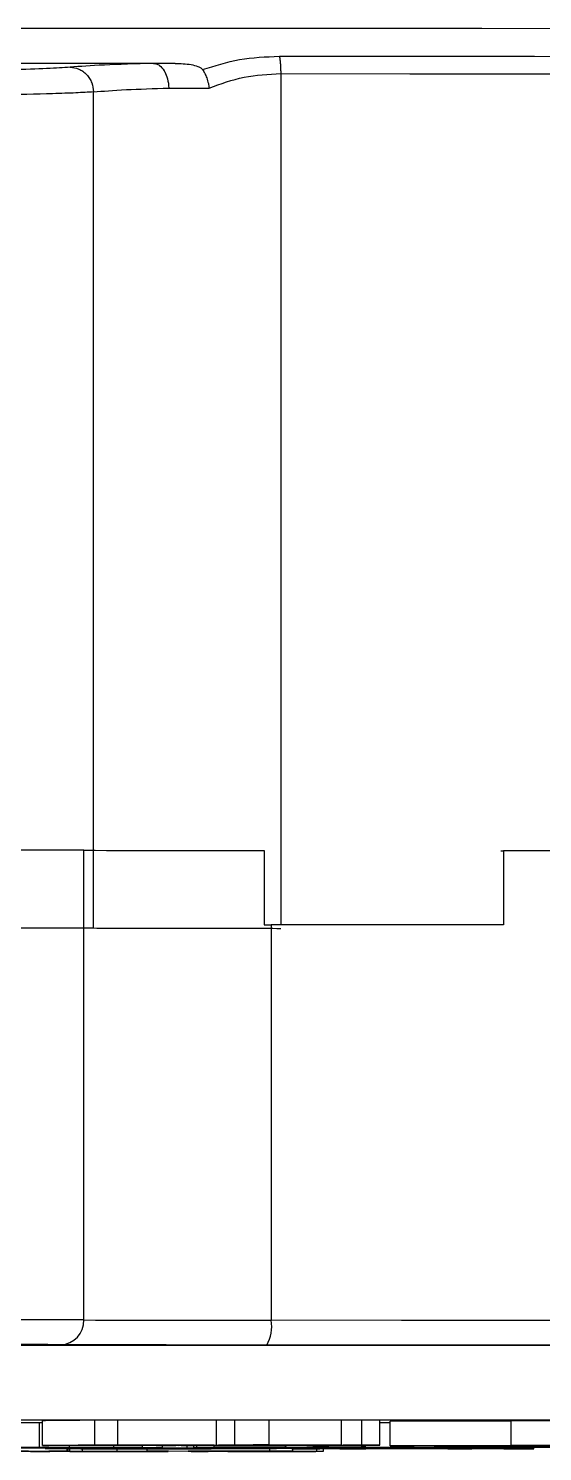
# Model space of a CAD drawing. Header units: millimetres. Extents: x 1890 to 4327, y 775 to 2498.
# Drawn here: x 3014.3 to 3035.1, y 1054.5 to 1112 of the extents above; entities that cross this region are included whole.
import ezdxf

# ---------------------------------------------------------------- set-up
doc = ezdxf.new("R2010")
doc.units = ezdxf.units.MM

msp = doc.modelspace()

# ---------------------------------------------------------------- linework, layer by layer
at = {"color": 7, "linetype": 'Continuous', "lineweight": 25}
for p, q in [((3019.363, 1110.618), (3009.889, 1110.618)), ((3024.507, 1110.201), (3024.507, 1075.773)), ((3016.937, 1075.629), (3016.937, 1109.463)), ((3016.551, 1059.787), (3016.551, 1078.787)), ((3023.837, 1078.773), (3023.837, 1075.773)), ((3033.407, 1078.768), (3033.51, 1078.768)), ((3033.51, 1078.768), (3033.51, 1075.768)), ((3024.124, 1075.773), (3024.124, 1059.773)), ((3017.926, 1055.73), (3016.986, 1055.732)), ((3016.986, 1055.732), (3016.986, 1054.732)), ((3021.905, 1055.728), (3017.926, 1055.73)), ((3017.926, 1054.73), (3017.926, 1055.73)), ((3024.037, 1055.733), (3022.657, 1055.736)), ((3022.657, 1054.736), (3022.657, 1055.736)), ((3024.037, 1054.733), (3024.037, 1055.733)), ((3014.761, 1055.624), (3013.2, 1055.624)), ((3014.885, 1055.631), (3014.761, 1055.631)), ((3014.761, 1054.631), (3014.761, 1055.631)), ((3014.885, 1054.712), (3014.885, 1055.712)), ((3021.905, 1054.728), (3021.905, 1055.728)), ((3026.962, 1055.726), (3024.037, 1055.727)), ((3027.789, 1055.727), (3026.962, 1055.726)), ((3026.962, 1054.726), (3026.962, 1055.726)), ((3028.519, 1055.724), (3027.789, 1055.727)), ((3027.789, 1054.727), (3027.789, 1055.727)), ((3028.519, 1054.724), (3028.519, 1055.724)), ((3028.931, 1055.628), (3028.519, 1055.628)), ((3028.931, 1054.697), (3028.931, 1055.697)), ((3037.89, 1055.707), (3033.821, 1055.713)), ((3033.821, 1054.713), (3033.821, 1055.713)), ((3011.12, 1054.62), (3018.112, 1054.62)), ((3012.796, 1054.624), (3014.818, 1054.624)), ((3017.766, 1054.623), (3012.911, 1054.623)), ((3014.414, 1054.619), (3013.027, 1054.619)), ((3014.472, 1054.606), (3013.778, 1054.605)), ((3014.125, 1054.616), (3014.414, 1054.619)), ((3014.414, 1054.616), (3017.997, 1054.616)), ((3015.859, 1054.615), (3014.472, 1054.615)), ((3014.472, 1054.615), (3014.472, 1054.606)), ((3014.761, 1054.631), (3015.974, 1054.63)), ((3016.005, 1054.713), (3014.885, 1054.712)), ((3014.983, 1054.584), (3014.983, 1054.615)), ((3019.731, 1054.619), (3015.512, 1054.619)), ((3015.974, 1054.63), (3015.57, 1054.629)), ((3015.57, 1054.629), (3015.57, 1054.624)), ((3015.57, 1054.624), (3017.766, 1054.624)), ((3015.859, 1054.606), (3015.859, 1054.615)), ((3016.552, 1054.607), (3015.859, 1054.606)), ((3015.876, 1054.484), (3015.876, 1054.606)), ((3015.913, 1054.483), (3015.913, 1054.606)), ((3015.974, 1054.63), (3015.974, 1054.713)), ((3015.988, 1054.467), (3015.988, 1054.606)), ((3016.223, 1054.715), (3016.005, 1054.713)), ((3020.269, 1054.713), (3016.223, 1054.715)), ((3017.009, 1054.722), (3016.316, 1054.716)), ((3016.316, 1054.716), (3020.361, 1054.714)), ((3016.5, 1054.466), (3016.5, 1054.607)), ((3018.055, 1054.615), (3016.552, 1054.615)), ((3016.552, 1054.615), (3016.552, 1054.607)), ((3016.552, 1054.606), (3016.552, 1054.607)), ((3016.552, 1054.605), (3016.552, 1054.606)), ((3016.986, 1054.732), (3017.926, 1054.73)), ((3021.055, 1054.72), (3017.009, 1054.722)), ((3017.767, 1054.729), (3017.102, 1054.723)), ((3017.102, 1054.723), (3021.147, 1054.721)), ((3017.766, 1054.629), (3017.766, 1054.714)), ((3017.766, 1054.624), (3017.766, 1054.629)), ((3017.766, 1054.629), (3018.921, 1054.628)), ((3018.517, 1054.623), (3017.766, 1054.622)), ((3017.766, 1054.622), (3017.766, 1054.623)), ((3021.812, 1054.727), (3017.767, 1054.729)), ((3017.891, 1054.466), (3017.891, 1054.603)), ((3017.926, 1054.73), (3021.905, 1054.728)), ((3017.997, 1054.616), (3017.997, 1054.619)), ((3017.997, 1054.616), (3018.401, 1054.617)), ((3018.055, 1054.606), (3018.055, 1054.615)), ((3018.112, 1054.62), (3018.806, 1054.622)), ((3018.112, 1054.62), (3018.112, 1054.622)), ((3018.401, 1054.617), (3018.401, 1054.619)), ((3018.401, 1054.617), (3019.21, 1054.616)), ((3018.921, 1054.628), (3018.459, 1054.627)), ((3018.459, 1054.627), (3018.461, 1054.627)), ((3018.517, 1054.623), (3018.517, 1054.627)), ((3018.806, 1054.622), (3018.806, 1054.628)), ((3018.806, 1054.622), (3019.731, 1054.619)), ((3019.21, 1054.616), (3018.806, 1054.615)), ((3018.806, 1054.615), (3018.806, 1054.606)), ((3018.808, 1054.606), (3018.808, 1054.615)), ((3018.921, 1054.628), (3018.921, 1054.714)), ((3019.105, 1054.485), (3019.105, 1054.616)), ((3019.21, 1054.616), (3019.21, 1054.619)), ((3019.471, 1054.713), (3019.471, 1054.705)), ((3019.526, 1054.706), (3020.269, 1054.713)), ((3019.526, 1054.706), (3019.526, 1054.713)), ((3019.609, 1054.599), (3019.609, 1054.619)), ((3019.66, 1054.57), (3019.66, 1054.619)), ((3019.731, 1054.619), (3019.731, 1054.713)), ((3020.239, 1054.581), (3020.239, 1054.583)), ((3020.239, 1054.583), (3024.332, 1054.583)), ((3020.724, 1054.581), (3020.239, 1054.581)), ((3020.361, 1054.721), (3020.361, 1054.714)), ((3020.361, 1054.714), (3021.055, 1054.72)), ((3021.211, 1054.712), (3020.515, 1054.706)), ((3025.894, 1054.7), (3020.633, 1054.702)), ((3020.724, 1054.599), (3020.724, 1054.702)), ((3021.002, 1054.609), (3021.002, 1054.702)), ((3021.06, 1054.608), (3021.002, 1054.609)), ((3021.118, 1054.617), (3021.118, 1054.702)), ((3021.638, 1054.616), (3021.118, 1054.617)), ((3021.118, 1054.617), (3024.758, 1054.617)), ((3021.147, 1054.728), (3021.147, 1054.721)), ((3021.147, 1054.721), (3021.812, 1054.727)), ((3021.155, 1054.704), (3021.155, 1054.712)), ((3021.155, 1054.704), (3025.809, 1054.702)), ((3025.393, 1054.71), (3021.211, 1054.712)), ((3021.997, 1054.72), (3021.304, 1054.713)), ((3021.304, 1054.713), (3025.485, 1054.711)), ((3021.521, 1054.598), (3021.521, 1054.616)), ((3021.695, 1054.573), (3021.695, 1054.579)), ((3022.273, 1054.604), (3021.753, 1054.605)), ((3021.753, 1054.605), (3027.186, 1054.605)), ((3021.811, 1054.628), (3021.811, 1054.702)), ((3022.273, 1054.627), (3021.811, 1054.628)), ((3021.811, 1054.628), (3024.758, 1054.628)), ((3026.179, 1054.718), (3021.997, 1054.72)), ((3022.755, 1054.727), (3022.09, 1054.721)), ((3022.09, 1054.721), (3026.271, 1054.719)), ((3022.909, 1054.627), (3022.273, 1054.627)), ((3022.399, 1054.599), (3023.037, 1054.592)), ((3023.037, 1054.592), (3022.552, 1054.591)), ((3022.657, 1054.736), (3024.037, 1054.733)), ((3026.936, 1054.725), (3022.755, 1054.727)), ((3023.387, 1054.733), (3022.847, 1054.728)), ((3022.847, 1054.728), (3026.962, 1054.726)), ((3024.758, 1054.627), (3022.909, 1054.627)), ((3025.163, 1054.616), (3023.025, 1054.616)), ((3023.037, 1054.616), (3023.037, 1054.592)), ((3023.037, 1054.579), (3023.037, 1054.571)), ((3024.037, 1054.733), (3023.387, 1054.733)), ((3033.658, 1054.604), (3023.66, 1054.604)), ((3024.332, 1054.581), (3023.927, 1054.581)), ((3024.062, 1054.487), (3024.062, 1054.581)), ((3024.123, 1054.61), (3027.186, 1054.61)), ((3024.585, 1054.609), (3024.123, 1054.61)), ((3024.332, 1054.583), (3024.332, 1054.604)), ((3024.332, 1054.583), (3024.332, 1054.581)), ((3025.221, 1054.609), (3024.585, 1054.609)), ((3024.701, 1054.632), (3024.701, 1054.7)), ((3024.701, 1054.632), (3026.03, 1054.63)), ((3024.758, 1054.617), (3024.758, 1054.627)), ((3024.955, 1054.57), (3024.955, 1054.604)), ((3025.198, 1054.57), (3025.198, 1054.604)), ((3025.208, 1054.709), (3025.393, 1054.71)), ((3025.208, 1054.709), (3025.208, 1054.71)), ((3026.328, 1054.709), (3025.208, 1054.709)), ((3027.186, 1054.609), (3025.221, 1054.609)), ((3025.485, 1054.711), (3026.179, 1054.718)), ((3025.485, 1054.718), (3025.485, 1054.711)), ((3026.03, 1054.63), (3025.567, 1054.629)), ((3025.567, 1054.629), (3025.567, 1054.628)), ((3025.567, 1054.628), (3029.902, 1054.628)), ((3029.902, 1054.627), (3025.567, 1054.627)), ((3025.567, 1054.627), (3025.567, 1054.624)), ((3025.567, 1054.624), (3029.902, 1054.624)), ((3029.902, 1054.623), (3025.567, 1054.623)), ((3025.567, 1054.623), (3025.567, 1054.62)), ((3025.567, 1054.62), (3029.902, 1054.62)), ((3029.902, 1054.62), (3025.567, 1054.62)), ((3025.567, 1054.62), (3025.567, 1054.617)), ((3025.567, 1054.617), (3029.902, 1054.617)), ((3025.809, 1054.702), (3025.809, 1054.709)), ((3026.03, 1054.63), (3026.03, 1054.709)), ((3026.088, 1054.572), (3026.088, 1054.604)), ((3026.088, 1054.572), (3029.24, 1054.599)), ((3029.324, 1054.616), (3026.203, 1054.616)), ((3026.271, 1054.719), (3026.936, 1054.725)), ((3026.271, 1054.725), (3026.271, 1054.719)), ((3026.962, 1054.726), (3027.789, 1054.727)), ((3027.706, 1054.58), (3026.978, 1054.574)), ((3027.128, 1054.616), (3028.457, 1054.614)), ((3027.128, 1054.616), (3027.128, 1054.616)), ((3027.186, 1054.605), (3027.186, 1054.609)), ((3027.376, 1054.708), (3027.712, 1054.708)), ((3031.341, 1054.58), (3027.706, 1054.58)), ((3027.706, 1054.57), (3027.706, 1054.58)), ((3027.789, 1054.727), (3028.519, 1054.724)), ((3028.519, 1054.724), (3027.802, 1054.724)), ((3029.564, 1054.596), (3027.868, 1054.581)), ((3027.868, 1054.581), (3031.26, 1054.581)), ((3028.457, 1054.614), (3027.937, 1054.614)), ((3027.937, 1054.614), (3027.937, 1054.61)), ((3027.937, 1054.61), (3029.497, 1054.61)), ((3031.231, 1054.609), (3027.937, 1054.609)), ((3027.937, 1054.609), (3027.937, 1054.605)), ((3027.937, 1054.605), (3031.578, 1054.605)), ((3027.943, 1054.701), (3027.943, 1054.724)), ((3027.949, 1054.57), (3027.949, 1054.58)), ((3028.457, 1054.614), (3028.457, 1054.616)), ((3028.98, 1054.697), (3028.931, 1054.697)), ((3029.24, 1054.599), (3029.24, 1054.604)), ((3029.24, 1054.599), (3030.451, 1054.599)), ((3029.497, 1054.61), (3029.497, 1054.62)), ((3029.497, 1054.61), (3030.191, 1054.612)), ((3029.645, 1054.596), (3029.564, 1054.596)), ((3031.26, 1054.581), (3029.645, 1054.596)), ((3034.41, 1054.616), (3029.671, 1054.616)), ((3029.844, 1054.632), (3031.173, 1054.631)), ((3029.902, 1054.624), (3029.902, 1054.627)), ((3029.902, 1054.62), (3029.902, 1054.623)), ((3029.902, 1054.617), (3029.902, 1054.62)), ((3030.191, 1054.612), (3031.231, 1054.609)), ((3030.451, 1054.599), (3030.451, 1054.604)), ((3030.451, 1054.599), (3033.522, 1054.572)), ((3031.173, 1054.631), (3030.711, 1054.63)), ((3030.711, 1054.63), (3030.711, 1054.628)), ((3030.711, 1054.628), (3032.04, 1054.628)), ((3033.889, 1054.627), (3030.711, 1054.627)), ((3030.711, 1054.627), (3030.711, 1054.617)), ((3030.711, 1054.617), (3032.098, 1054.617)), ((3031.257, 1054.57), (3031.257, 1054.58)), ((3032.147, 1054.573), (3031.341, 1054.58)), ((3031.578, 1054.605), (3031.578, 1054.616)), ((3031.578, 1054.605), (3032.445, 1054.607)), ((3032.04, 1054.628), (3032.791, 1054.629)), ((3032.098, 1054.617), (3032.098, 1054.627)), ((3032.098, 1054.617), (3033.08, 1054.619)), ((3032.445, 1054.607), (3033.658, 1054.604)), ((3032.791, 1054.629), (3033.889, 1054.627)), ((3033.08, 1054.619), (3033.08, 1054.627)), ((3033.08, 1054.619), (3034.41, 1054.616)), ((3033.522, 1054.572), (3033.522, 1054.604)), ((3033.965, 1054.711), (3033.821, 1054.713)), ((3033.821, 1054.713), (3037.89, 1054.707)), ((3033.889, 1054.627), (3033.889, 1054.639)), ((3034.41, 1054.616), (3034.41, 1054.637)), ((3034.493, 1054.57), (3034.493, 1054.637)), ((3034.583, 1054.611), (3034.583, 1054.637)), ((3034.583, 1054.611), (3034.583, 1054.611)), ((3034.736, 1054.57), (3034.736, 1054.637)), ((3013.455, 1054.484), (3015.876, 1054.484)), ((3015.163, 1054.466), (3014.312, 1054.482)), ((3014.387, 1054.465), (3014.387, 1054.481)), ((3014.424, 1054.465), (3014.387, 1054.465)), ((3014.387, 1054.465), (3014.747, 1054.465)), ((3019.731, 1054.466), (3014.424, 1054.465)), ((3014.747, 1054.465), (3014.747, 1054.474)), ((3015.136, 1054.482), (3015.988, 1054.467)), ((3015.913, 1054.483), (3015.553, 1054.483)), ((3015.876, 1054.484), (3015.913, 1054.483)), ((3016.5, 1054.466), (3017.891, 1054.466)), ((3019.105, 1054.485), (3024.062, 1054.487)), ((3019.173, 1054.484), (3019.105, 1054.485)), ((3019.425, 1054.484), (3019.173, 1054.484)), ((3019.692, 1054.471), (3019.962, 1054.47)), ((3019.962, 1054.47), (3019.731, 1054.466)), ((3021.559, 1054.468), (3019.97, 1054.484)), ((3020.779, 1054.484), (3021.469, 1054.477)), ((3020.889, 1054.467), (3020.889, 1054.475)), ((3020.956, 1054.466), (3020.889, 1054.467)), ((3020.889, 1054.467), (3021.191, 1054.467)), ((3026.113, 1054.469), (3020.956, 1054.466)), ((3022.561, 1054.486), (3021.145, 1054.485)), ((3021.191, 1054.467), (3021.191, 1054.472)), ((3021.469, 1054.477), (3021.469, 1054.485)), ((3021.469, 1054.477), (3022.935, 1054.478)), ((3023, 1054.477), (3021.534, 1054.477)), ((3021.534, 1054.477), (3022.368, 1054.469)), ((3022.368, 1054.469), (3022.368, 1054.477)), ((3022.912, 1054.468), (3022.912, 1054.477)), ((3022.912, 1054.468), (3024.225, 1054.469)), ((3023.673, 1054.481), (3023.607, 1054.481)), ((3023.607, 1054.481), (3023.91, 1054.481)), ((3023.91, 1054.481), (3024.564, 1054.475)), ((3024.062, 1054.487), (3024.994, 1054.484)), ((3024.262, 1054.475), (3024.218, 1054.475)), ((3024.225, 1054.469), (3024.225, 1054.475)), ((3024.564, 1054.475), (3024.262, 1054.475)), ((3024.994, 1054.484), (3024.765, 1054.483)), ((3024.955, 1054.569), (3024.955, 1054.57)), ((3024.955, 1054.57), (3025.198, 1054.57)), ((3027.949, 1054.569), (3024.955, 1054.569)), ((3024.994, 1054.484), (3024.994, 1054.569)), ((3025.961, 1054.473), (3025.961, 1054.569)), ((3025.961, 1054.473), (3026.237, 1054.473)), ((3026.237, 1054.473), (3026.113, 1054.469)), ((3026.237, 1054.473), (3026.237, 1054.569)), ((3027.706, 1054.57), (3027.949, 1054.57)), ((3027.949, 1054.57), (3027.949, 1054.569)), ((3031.257, 1054.569), (3031.257, 1054.57)), ((3031.257, 1054.57), (3031.581, 1054.57)), ((3034.736, 1054.569), (3031.257, 1054.569)), ((3031.581, 1054.57), (3031.581, 1054.578)), ((3034.493, 1054.57), (3034.736, 1054.57)), ((3034.736, 1054.57), (3034.736, 1054.569))]:
    msp.add_line(p, q, dxfattribs=at)
at = {"color": 7, "linetype": 'Continuous', "lineweight": 25, "flags": 128}
for points in [[(3037.668, 1112.018), (3032.636, 1112.022), (3027.5, 1112.025), (3022.283, 1112.027), (3017.009, 1112.028), (3011.703, 1112.029), (3006.389, 1112.029), (3001.09, 1112.028), (2995.832, 1112.026), (2990.638, 1112.024), (2985.532, 1112.021), (2980.538, 1112.017), (2975.678, 1112.012), (2970.974, 1112.007)], [(3024.453, 1110.907), (3029.655, 1110.905), (3034.769, 1110.902), (3039.772, 1110.898), (3044.641, 1110.893), (3049.355, 1110.888), (3053.893, 1110.882), (3058.234, 1110.875), (3062.36, 1110.868), (3066.25, 1110.86), (3069.889, 1110.852), (3073.26, 1110.843), (3076.348, 1110.834), (3079.139, 1110.824), (3081.621, 1110.814), (3083.782, 1110.804), (3085.613, 1110.793), (3087.106, 1110.782), (3088.254, 1110.771)], [(3024.507, 1110.201), (3029.728, 1110.198), (3034.861, 1110.195), (3039.882, 1110.191), (3044.769, 1110.187), (3049.5, 1110.181), (3054.055, 1110.175), (3058.412, 1110.169), (3062.552, 1110.161), (3066.457, 1110.154), (3070.11, 1110.145), (3073.493, 1110.136), (3076.592, 1110.127), (3079.394, 1110.117), (3081.884, 1110.107), (3084.054, 1110.097), (3085.891, 1110.086), (3087.39, 1110.075), (3088.542, 1110.064)], [(3086.638, 1078.652), (3085.846, 1078.658), (3083.977, 1078.669), (3081.763, 1078.679), (3079.215, 1078.69), (3076.345, 1078.7), (3073.166, 1078.709), (3069.693, 1078.718), (3065.943, 1078.727), (3061.931, 1078.734), (3057.678, 1078.742), (3053.203, 1078.748), (3048.527, 1078.754), (3043.67, 1078.76), (3038.657, 1078.764), (3033.51, 1078.768)], [(3023.837, 1075.773), (3023.873, 1075.773), (3023.908, 1075.773), (3023.944, 1075.773), (3023.98, 1075.773), (3024.016, 1075.773), (3024.052, 1075.773), (3024.088, 1075.773), (3024.124, 1075.773)], [(3033.51, 1075.768), (3032.353, 1075.769), (3031.191, 1075.77), (3030.023, 1075.77), (3028.852, 1075.771), (3027.676, 1075.771), (3026.495, 1075.772), (3025.311, 1075.773), (3024.124, 1075.773)], [(3088.521, 1059.635), (3087.38, 1059.647), (3085.889, 1059.658), (3084.053, 1059.668), (3081.882, 1059.679), (3079.384, 1059.689), (3076.572, 1059.699), (3073.457, 1059.708), (3070.055, 1059.717), (3066.38, 1059.726), (3062.449, 1059.734), (3058.279, 1059.741), (3053.891, 1059.748), (3049.303, 1059.754), (3044.536, 1059.759), (3039.612, 1059.763), (3034.554, 1059.767), (3029.383, 1059.771), (3024.124, 1059.773)], [(3038.045, 1058.745), (3033.341, 1058.749), (3028.52, 1058.752), (3023.605, 1058.755), (3018.622, 1058.756), (3013.595, 1058.757), (3008.549, 1058.758), (3003.51, 1058.757), (2998.502, 1058.756), (2993.55, 1058.754), (2988.679, 1058.751), (2983.913, 1058.747), (2979.277, 1058.743), (2974.792, 1058.738), (2970.482, 1058.732)], [(3013.488, 1058.789), (3014.315, 1058.787), (3014.834, 1058.784), (3015.011, 1058.781)], [(3015.011, 1058.781), (3014.834, 1058.778), (3014.315, 1058.776), (3013.488, 1058.773)], [(3033.634, 1054.642), (3033.82, 1054.645), (3034.358, 1054.647), (3035.197, 1054.649), (3036.254, 1054.65), (3037.426, 1054.65), (3038.598, 1054.65), (3039.655, 1054.649), (3040.494, 1054.647), (3041.033, 1054.645), (3041.218, 1054.642), (3041.033, 1054.64), (3040.494, 1054.638), (3039.655, 1054.636), (3038.598, 1054.635), (3037.426, 1054.634), (3036.254, 1054.635), (3035.197, 1054.636), (3034.358, 1054.638), (3033.82, 1054.64), (3033.634, 1054.642)], [(3034.455, 1054.642), (3034.634, 1054.644), (3035.15, 1054.646), (3035.941, 1054.648), (3036.91, 1054.649), (3037.942, 1054.649), (3038.912, 1054.648), (3039.702, 1054.646), (3040.218, 1054.644), (3040.398, 1054.642), (3040.218, 1054.64), (3039.702, 1054.638), (3038.912, 1054.637), (3037.942, 1054.636), (3036.91, 1054.636), (3035.941, 1054.637), (3035.15, 1054.638), (3034.634, 1054.64), (3034.455, 1054.642)]]:
    msp.add_lwpolyline(points, dxfattribs=at)
at = {"color": 7, "linetype": 'Continuous', "lineweight": 25}
for centre, radius, start, end in [((3024.629, 3787.102), 2677.487, 269.900697, 269.935518), ((3009.811, -913.516), 1992.314, 89.806162, 90.193839), ((3023.531, 2893.669), 1814.896, 269.779653, 270.009649), ((3009.811, -932.516), 1992.314, 89.806162, 90.193839), ((3015.581, 1059.756), 0.971, 272.00362, 1.81736), ((3023.685, 2934.858), 1875.085, 269.782038, 270.013422), ((3022.581, 1059.531), 1.561, 330.85186, 8.90319)]:
    msp.add_arc(centre, radius, start, end, dxfattribs=at)
for points, knots in [([(3015.997, 1110.462), (3015.715, 1110.442), (3015.152, 1110.403), (3013.666, 1110.358), (3011.871, 1110.328), (3009.883, 1110.318), (3007.896, 1110.328), (3006.105, 1110.358), (3004.624, 1110.403), (3004.062, 1110.442), (3003.781, 1110.462)], [0, 0, 0, 0, 0.125138, 0.250256, 0.375373, 0.50043, 0.625397, 0.750284, 0.875124, 1, 1, 1, 1]), ([(3019.363, 1110.618), (3018.65, 1110.596), (3017.213, 1110.551), (3016.404, 1110.492), (3015.997, 1110.462)], [0, 0, 0, 0, 0.496466, 1, 1, 1, 1]), ([(3015.997, 1110.462), (3016.115, 1110.447), (3016.295, 1110.425), (3016.513, 1110.3), (3016.663, 1110.171), (3016.784, 1110.011), (3016.902, 1109.78), (3016.923, 1109.588), (3016.937, 1109.463)], [0, 0, 0, 0, 0.239618, 0.368465, 0.500002, 0.631538, 0.760384, 1, 1, 1, 1]), ([(3019.363, 1110.618), (3019.406, 1110.613), (3019.489, 1110.603), (3019.638, 1110.519), (3019.746, 1110.406), (3019.802, 1110.313), (3019.802, 1110.312), (3019.804, 1110.309), (3019.811, 1110.298), (3019.863, 1110.204), (3019.947, 1109.986), (3019.974, 1109.747), (3019.989, 1109.62)], [0, 0, 0, 0, 0.13275, 0.258828, 0.507271, 0.507353, 0.507953, 0.509582, 0.515681, 0.539247, 0.754927, 1, 1, 1, 1]), ([(3020.239, 1110.616), (3020.237, 1110.616), (3020.212, 1110.616), (3020.055, 1110.617), (3019.756, 1110.617), (3019.499, 1110.618), (3019.363, 1110.618)], [0, 0, 0, 0, 0.008069, 0.080583, 0.514577, 1, 1, 1, 1]), ([(3020.239, 1110.616), (3020.457, 1110.61), (3020.77, 1110.601), (3021.118, 1110.515), (3021.28, 1110.442), (3021.328, 1110.388), (3021.351, 1110.364)], [0, 0, 0, 0, 0.546902, 0.785535, 0.902249, 1, 1, 1, 1]), ([(3021.351, 1110.364), (3021.838, 1110.52), (3022.813, 1110.833), (3023.907, 1110.883), (3024.453, 1110.907)], [0, 0, 0, 0, 0.500652, 1, 1, 1, 1]), ([(3021.351, 1110.364), (3021.38, 1110.316), (3021.441, 1110.217), (3021.52, 1110.025), (3021.582, 1109.82), (3021.606, 1109.679), (3021.616, 1109.617)], [0, 0, 0, 0, 0.239149, 0.497163, 0.778524, 1, 1, 1, 1]), ([(3021.616, 1109.617), (3022.077, 1109.788), (3022.977, 1110.121), (3024.005, 1110.174), (3024.507, 1110.201)], [0, 0, 0, 0, 0.51151, 1, 1, 1, 1]), ([(3016.937, 1109.463), (3016.719, 1109.449), (3016.299, 1109.422), (3015.065, 1109.38), (3013.18, 1109.34), (3010.594, 1109.321), (3008.224, 1109.326), (3006.247, 1109.348), (3004.78, 1109.378), (3003.575, 1109.417), (3003.096, 1109.447), (3002.841, 1109.463)], [0, 0, 0, 0, 0.088859, 0.171995, 0.32047, 0.462481, 0.603147, 0.703171, 0.80801, 0.898186, 1, 1, 1, 1]), ([(3016.937, 1109.463), (3017.328, 1109.495), (3018.063, 1109.554), (3019.375, 1109.599), (3019.989, 1109.62)], [0, 0, 0, 0, 0.531637, 1, 1, 1, 1]), ([(3015.615, 1058.786), (3015.351, 1058.787), (3014.81, 1058.789), (3013.392, 1058.792), (3011.675, 1058.794), (3009.811, 1058.795), (3007.947, 1058.794), (3006.231, 1058.792), (3004.813, 1058.789), (3004.271, 1058.787), (3004.007, 1058.786)], [0, 0, 0, 0, 0.122089, 0.25, 0.377911, 0.5, 0.622089, 0.75, 0.877911, 1, 1, 1, 1]), ([(3023.945, 1058.771), (3023.042, 1058.771), (3021.205, 1058.772), (3018.792, 1058.776), (3016.801, 1058.78), (3016.006, 1058.784), (3015.615, 1058.786)], [0, 0, 0, 0, 0.245796, 0.5, 0.754204, 1, 1, 1, 1]), ([(3087.537, 1058.635), (3087.01, 1058.64), (3085.948, 1058.651), (3083.409, 1058.667), (3080.14, 1058.682), (3076.077, 1058.697), (3071.266, 1058.711), (3065.773, 1058.724), (3059.68, 1058.736), (3053.077, 1058.746), (3046.098, 1058.755), (3038.855, 1058.762), (3031.478, 1058.768), (3026.441, 1058.77), (3023.945, 1058.771)], [0, 0, 0, 0, 0.079959, 0.161371, 0.244142, 0.328893, 0.414217, 0.5, 0.585778, 0.671102, 0.755858, 0.838624, 0.920039, 1, 1, 1, 1]), ([(2941.366, 1055.607), (2941.413, 1055.611), (2941.52, 1055.619), (2942.39, 1055.632), (2943.871, 1055.645), (2946.046, 1055.659), (2948.876, 1055.672), (2952.39, 1055.685), (2956.544, 1055.697), (2961.288, 1055.709), (2966.549, 1055.719), (2972.241, 1055.728), (2978.264, 1055.735), (2984.487, 1055.741), (2990.853, 1055.746), (2997.205, 1055.749), (3003.544, 1055.751), (3009.811, 1055.751), (3016.078, 1055.751), (3022.417, 1055.749), (3028.77, 1055.746), (3035.135, 1055.741), (3041.359, 1055.735), (3047.381, 1055.728), (3053.073, 1055.719), (3058.335, 1055.709), (3063.078, 1055.697), (3067.232, 1055.685), (3070.746, 1055.672), (3073.576, 1055.659), (3075.752, 1055.645), (3077.233, 1055.632), (3078.104, 1055.619), (3078.211, 1055.611), (3078.259, 1055.607)], [0, 0, 0, 0, 0.023828, 0.053273, 0.084485, 0.115699, 0.147957, 0.180726, 0.213842, 0.247136, 0.28043, 0.313546, 0.346314, 0.378573, 0.409785, 0.440999, 0.470442, 0.499888, 0.529332, 0.558778, 0.58999, 0.621203, 0.653462, 0.68623, 0.719347, 0.752641, 0.785934, 0.819051, 0.851819, 0.884078, 0.915289, 0.946503, 0.975948, 1, 1, 1, 1]), ([(3016.986, 1055.732), (3016.854, 1055.731), (3016.479, 1055.727), (3015.79, 1055.72), (3015.187, 1055.715), (3014.885, 1055.712)], [0, 0, 0, 0, 0.212583, 0.606196, 1, 1, 1, 1]), ([(3022.657, 1055.736), (3022.595, 1055.735), (3022.469, 1055.734), (3022.22, 1055.731), (3022.026, 1055.729), (3021.905, 1055.728)], [0, 0, 0, 0, 0.272745, 0.545491, 1, 1, 1, 1]), ([(3033.821, 1055.699), (3032.935, 1055.698), (3031.342, 1055.697), (3029.672, 1055.697), (3028.931, 1055.697)], [0, 0, 0, 0, 0.55606, 1, 1, 1, 1]), ([(3015.512, 1054.619), (3015.389, 1054.619), (3015.143, 1054.619), (3014.769, 1054.618), (3014.554, 1054.617), (3014.414, 1054.616)], [0, 0, 0, 0, 0.259762, 0.519402, 1, 1, 1, 1]), ([(3014.817, 1054.625), (3014.816, 1054.625), (3014.815, 1054.626), (3014.807, 1054.628), (3014.778, 1054.63), (3014.761, 1054.631)], [0, 0, 0, 0, 0.1670531, 0.5016287, 1, 1, 1, 1]), ([(3014.885, 1054.712), (3015.05, 1054.714), (3015.52, 1054.718), (3016.242, 1054.724), (3016.738, 1054.729), (3016.986, 1054.732)], [0, 0, 0, 0, 0.212581, 0.606192, 1, 1, 1, 1]), ([(3014.983, 1054.584), (3015.011, 1054.585), (3015.084, 1054.589), (3015.838, 1054.594), (3016.99, 1054.597), (3018.067, 1054.599), (3018.989, 1054.599), (3019.507, 1054.599), (3019.609, 1054.599)], [0, 0, 0, 0, 0.211208, 0.543916, 0.70607, 0.836311, 0.967456, 1, 1, 1, 1]), ([(3019.654, 1054.569), (3019.067, 1054.569), (3018.075, 1054.569), (3016.901, 1054.571), (3015.866, 1054.574), (3015.131, 1054.578), (3015.029, 1054.582), (3014.983, 1054.584)], [0, 0, 0, 0, 0.187422, 0.316972, 0.445984, 0.752119, 1, 1, 1, 1]), ([(3019.558, 1054.598), (3019.32, 1054.598), (3018.848, 1054.598), (3018.097, 1054.597), (3017.291, 1054.595), (3016.654, 1054.591), (3016.367, 1054.588), (3016.339, 1054.585), (3016.325, 1054.584)], [0, 0, 0, 0, 0.087728, 0.173959, 0.328461, 0.554861, 0.777023, 1, 1, 1, 1]), ([(3016.325, 1054.584), (3016.355, 1054.582), (3016.414, 1054.579), (3016.868, 1054.576), (3017.403, 1054.573), (3018.1, 1054.571), (3018.858, 1054.57), (3019.405, 1054.57), (3019.66, 1054.57)], [0, 0, 0, 0, 0.254742, 0.50973, 0.682774, 0.792634, 0.903219, 1, 1, 1, 1]), ([(3016.552, 1054.606), (3016.718, 1054.606), (3017.048, 1054.606), (3017.434, 1054.606), (3017.707, 1054.606), (3017.849, 1054.606), (3017.951, 1054.606), (3018.012, 1054.606), (3018.048, 1054.606), (3018.052, 1054.606), (3018.055, 1054.606)], [0, 0, 0, 0, 0.291265, 0.577908, 0.673859, 0.770575, 0.821169, 0.872133, 0.929983, 1, 1, 1, 1]), ([(3017.823, 1054.603), (3017.789, 1054.603), (3017.723, 1054.604), (3017.425, 1054.604), (3017.028, 1054.605), (3016.706, 1054.605), (3016.552, 1054.605)], [0, 0, 0, 0, 0.215567, 0.407136, 0.716043, 1, 1, 1, 1]), ([(3018.806, 1054.606), (3018.803, 1054.606), (3018.798, 1054.605), (3018.618, 1054.604), (3018.299, 1054.604), (3018.001, 1054.603), (3017.823, 1054.603)], [0, 0, 0, 0, 0.273904, 0.481798, 0.689877, 1, 1, 1, 1]), ([(3018.469, 1054.625), (3018.473, 1054.624), (3018.481, 1054.624), (3018.505, 1054.623), (3018.517, 1054.623)], [0, 0, 0, 0, 0.499804, 1, 1, 1, 1]), ([(3020.633, 1054.702), (3020.438, 1054.702), (3020.114, 1054.703), (3019.735, 1054.703), (3019.526, 1054.704), (3019.445, 1054.705), (3019.496, 1054.706), (3019.526, 1054.706)], [0, 0, 0, 0, 0.2631806, 0.4361155, 0.6100885, 0.7625762, 1, 1, 1, 1]), ([(3022.552, 1054.591), (3022.345, 1054.593), (3022.041, 1054.595), (3021.267, 1054.597), (3020.476, 1054.598), (3019.859, 1054.598), (3019.558, 1054.598)], [0, 0, 0, 0, 0.421189, 0.615596, 0.812628, 1, 1, 1, 1]), ([(3019.609, 1054.599), (3019.747, 1054.599), (3020.008, 1054.599), (3020.38, 1054.599), (3020.609, 1054.599), (3020.724, 1054.599)], [0, 0, 0, 0, 0.356459, 0.6762528, 1, 1, 1, 1]), ([(3020.515, 1054.706), (3020.488, 1054.706), (3020.459, 1054.705), (3020.501, 1054.705), (3020.504, 1054.705)], [0, 0, 0, 0, 0.932699, 1, 1, 1, 1]), ([(3020.557, 1054.705), (3020.595, 1054.705), (3020.684, 1054.704), (3020.903, 1054.704), (3021.073, 1054.704), (3021.155, 1054.704)], [0, 0, 0, 0, 0.272877, 0.648333, 1, 1, 1, 1]), ([(3020.724, 1054.599), (3020.789, 1054.599), (3020.92, 1054.599), (3021.18, 1054.598), (3021.385, 1054.598), (3021.521, 1054.598)], [0, 0, 0, 0, 0.251708, 0.503436, 1, 1, 1, 1]), ([(3021.695, 1054.579), (3021.688, 1054.58), (3021.678, 1054.58), (3021.542, 1054.581), (3021.342, 1054.581), (3021.056, 1054.581), (3020.84, 1054.581), (3020.724, 1054.581)], [0, 0, 0, 0, 0.2578562, 0.4223337, 0.5883002, 0.7795784, 1, 1, 1, 1]), ([(3021.002, 1054.609), (3021.598, 1054.609), (3022.63, 1054.61), (3024.093, 1054.613), (3024.768, 1054.615), (3025.163, 1054.616)], [0, 0, 0, 0, 0.36202, 0.6263638, 1, 1, 1, 1]), ([(3026.203, 1054.616), (3025.802, 1054.615), (3024.793, 1054.612), (3022.907, 1054.61), (3021.507, 1054.609), (3021.06, 1054.608)], [0, 0, 0, 0, 0.3105248, 0.7800713, 1, 1, 1, 1]), ([(3021.521, 1054.598), (3021.652, 1054.598), (3021.906, 1054.598), (3022.212, 1054.599), (3022.339, 1054.599), (3022.399, 1054.599)], [0, 0, 0, 0, 0.3565311, 0.6963223, 1, 1, 1, 1]), ([(3023.025, 1054.616), (3022.858, 1054.616), (3022.542, 1054.616), (3022.077, 1054.616), (3021.784, 1054.616), (3021.638, 1054.616)], [0, 0, 0, 0, 0.35686, 0.67714, 1, 1, 1, 1]), ([(3021.905, 1054.728), (3021.979, 1054.729), (3022.127, 1054.73), (3022.38, 1054.733), (3022.551, 1054.735), (3022.657, 1054.736)], [0, 0, 0, 0, 0.2727442, 0.5454921, 1, 1, 1, 1]), ([(3023.66, 1054.604), (3023.494, 1054.604), (3023.177, 1054.604), (3022.713, 1054.604), (3022.42, 1054.604), (3022.273, 1054.604)], [0, 0, 0, 0, 0.35686, 0.67714, 1, 1, 1, 1]), ([(3023.927, 1054.581), (3023.794, 1054.581), (3023.57, 1054.581), (3023.303, 1054.581), (3023.133, 1054.58), (3023.047, 1054.58), (3023.04, 1054.58), (3023.037, 1054.579)], [0, 0, 0, 0, 0.277602, 0.465557, 0.653489, 0.849158, 1, 1, 1, 1]), ([(3024.758, 1054.628), (3024.757, 1054.628), (3024.754, 1054.629), (3024.739, 1054.63), (3024.715, 1054.631), (3024.701, 1054.632)], [0, 0, 0, 0, 0.279578, 0.559168, 1, 1, 1, 1]), ([(3025.809, 1054.702), (3025.899, 1054.702), (3026.063, 1054.702), (3026.291, 1054.702), (3026.47, 1054.702), (3026.73, 1054.703), (3026.945, 1054.705), (3027.208, 1054.707), (3027.376, 1054.708)], [0, 0, 0, 0, 0.07162, 0.129699, 0.187858, 0.251244, 0.523134, 1, 1, 1, 1]), ([(3027.943, 1054.701), (3027.779, 1054.701), (3027.501, 1054.7), (3026.914, 1054.7), (3026.384, 1054.7), (3026.035, 1054.7), (3025.894, 1054.7)], [0, 0, 0, 0, 0.312528, 0.530177, 0.809183, 1, 1, 1, 1]), ([(3027.802, 1054.724), (3027.654, 1054.722), (3027.357, 1054.719), (3026.847, 1054.715), (3026.521, 1054.711), (3026.328, 1054.709)], [0, 0, 0, 0, 0.289148, 0.578294, 1, 1, 1, 1]), ([(3027.186, 1054.61), (3027.184, 1054.611), (3027.18, 1054.612), (3027.164, 1054.614), (3027.14, 1054.615), (3027.128, 1054.616)], [0, 0, 0, 0, 0.39313, 0.696516, 1, 1, 1, 1]), ([(3027.712, 1054.708), (3027.643, 1054.707), (3027.509, 1054.706), (3027.372, 1054.704), (3027.478, 1054.703), (3027.735, 1054.702), (3027.913, 1054.701), (3027.943, 1054.701)], [0, 0, 0, 0, 0.2884014, 0.5546776, 0.7569491, 0.9590558, 1, 1, 1, 1]), ([(3028.931, 1054.697), (3029.6, 1054.697), (3030.852, 1054.697), (3032.668, 1054.698), (3034.712, 1054.699), (3036.368, 1054.702), (3037.318, 1054.705), (3037.646, 1054.706)], [0, 0, 0, 0, 0.198997, 0.37265, 0.545625, 0.843257, 1, 1, 1, 1]), ([(3038.493, 1054.704), (3038.07, 1054.703), (3037.004, 1054.701), (3034.781, 1054.697), (3031.841, 1054.696), (3029.931, 1054.696), (3028.98, 1054.697)], [0, 0, 0, 0, 0.185716, 0.467958, 0.734859, 1, 1, 1, 1]), ([(3033.543, 1054.609), (3032.932, 1054.61), (3031.707, 1054.611), (3030.2, 1054.613), (3029.582, 1054.615), (3029.324, 1054.616)], [0, 0, 0, 0, 0.367157, 0.736287, 1, 1, 1, 1]), ([(3029.671, 1054.616), (3030.159, 1054.615), (3031.272, 1054.613), (3033.11, 1054.612), (3034.273, 1054.611), (3034.583, 1054.611)], [0, 0, 0, 0, 0.364385, 0.830851, 1, 1, 1, 1]), ([(3029.902, 1054.628), (3029.901, 1054.628), (3029.899, 1054.629), (3029.886, 1054.63), (3029.86, 1054.631), (3029.844, 1054.632)], [0, 0, 0, 0, 0.2708249, 0.5416574, 1, 1, 1, 1]), ([(3034.583, 1054.611), (3034.458, 1054.611), (3034.207, 1054.611), (3033.891, 1054.61), (3033.666, 1054.61), (3033.573, 1054.609), (3033.548, 1054.609), (3033.543, 1054.609)], [0, 0, 0, 0, 0.282135, 0.566109, 0.757606, 0.950164, 1, 1, 1, 1]), ([(3035.442, 1054.709), (3035.305, 1054.709), (3035.031, 1054.71), (3034.542, 1054.71), (3034.177, 1054.711), (3033.965, 1054.711)], [0, 0, 0, 0, 0.296385, 0.592978, 1, 1, 1, 1]), ([(3014.312, 1054.482), (3014.299, 1054.482), (3014.279, 1054.483), (3014.198, 1054.483), (3014.103, 1054.483), (3013.965, 1054.483), (3013.861, 1054.483), (3013.8, 1054.483)], [0, 0, 0, 0, 0.282665, 0.424863, 0.567605, 0.744514, 1, 1, 1, 1]), ([(3014.747, 1054.465), (3014.836, 1054.465), (3014.96, 1054.466), (3015.094, 1054.466), (3015.151, 1054.466), (3015.174, 1054.466), (3015.167, 1054.466), (3015.163, 1054.466)], [0, 0, 0, 0, 0.36734, 0.515297, 0.663697, 0.845087, 1, 1, 1, 1]), ([(3015.553, 1054.483), (3015.48, 1054.483), (3015.366, 1054.483), (3015.237, 1054.483), (3015.163, 1054.483), (3015.128, 1054.483), (3015.134, 1054.482), (3015.136, 1054.482)], [0, 0, 0, 0, 0.311431, 0.483158, 0.654996, 0.813001, 1, 1, 1, 1]), ([(3015.988, 1054.467), (3015.998, 1054.467), (3016.015, 1054.466), (3016.091, 1054.466), (3016.201, 1054.466), (3016.343, 1054.466), (3016.449, 1054.466), (3016.5, 1054.466)], [0, 0, 0, 0, 0.226887, 0.389122, 0.551824, 0.783972, 1, 1, 1, 1]), ([(3017.891, 1054.466), (3018.138, 1054.466), (3018.615, 1054.467), (3019.163, 1054.468), (3019.532, 1054.469), (3019.633, 1054.47), (3019.692, 1054.471)], [0, 0, 0, 0, 0.254501, 0.491089, 0.704746, 1, 1, 1, 1]), ([(3019.97, 1054.484), (3019.954, 1054.484), (3019.929, 1054.484), (3019.848, 1054.484), (3019.75, 1054.484), (3019.603, 1054.484), (3019.494, 1054.484), (3019.425, 1054.484)], [0, 0, 0, 0, 0.243865, 0.391737, 0.541046, 0.710969, 1, 1, 1, 1]), ([(3021.83, 1054.571), (3021.55, 1054.57), (3020.977, 1054.569), (3020.182, 1054.569), (3019.742, 1054.569), (3019.654, 1054.569)], [0, 0, 0, 0, 0.432658, 0.887677, 1, 1, 1, 1]), ([(3019.66, 1054.57), (3020, 1054.57), (3020.512, 1054.57), (3021.131, 1054.571), (3021.489, 1054.572), (3021.643, 1054.573), (3021.682, 1054.573), (3021.695, 1054.573)], [0, 0, 0, 0, 0.362877, 0.547963, 0.734409, 0.906428, 1, 1, 1, 1]), ([(3021.145, 1054.485), (3021.067, 1054.485), (3020.949, 1054.485), (3020.829, 1054.485), (3020.772, 1054.485), (3020.76, 1054.484), (3020.773, 1054.484), (3020.779, 1054.484)], [0, 0, 0, 0, 0.339866, 0.516986, 0.694619, 0.862206, 1, 1, 1, 1]), ([(3021.191, 1054.467), (3021.281, 1054.467), (3021.407, 1054.467), (3021.528, 1054.468), (3021.576, 1054.468), (3021.58, 1054.468), (3021.565, 1054.468), (3021.559, 1054.468)], [0, 0, 0, 0, 0.37884, 0.527566, 0.676229, 0.889817, 1, 1, 1, 1]), ([(3022.474, 1054.571), (3022.403, 1054.571), (3022.239, 1054.571), (3022.007, 1054.571), (3021.883, 1054.571), (3021.83, 1054.571)], [0, 0, 0, 0, 0.301306, 0.696717, 1, 1, 1, 1]), ([(3022.368, 1054.469), (3022.388, 1054.468), (3022.419, 1054.468), (3022.518, 1054.468), (3022.637, 1054.468), (3022.773, 1054.468), (3022.87, 1054.468), (3022.912, 1054.468)], [0, 0, 0, 0, 0.271137, 0.427796, 0.584166, 0.818016, 1, 1, 1, 1]), ([(3023.037, 1054.571), (3022.994, 1054.571), (3022.906, 1054.571), (3022.744, 1054.571), (3022.594, 1054.571), (3022.494, 1054.571), (3022.474, 1054.571)], [0, 0, 0, 0, 0.252541, 0.505388, 0.89895, 1, 1, 1, 1]), ([(3024.765, 1054.483), (3024.575, 1054.484), (3024.195, 1054.485), (3023.556, 1054.486), (3022.969, 1054.486), (3022.672, 1054.486), (3022.561, 1054.486)], [0, 0, 0, 0, 0.324948, 0.652823, 0.870839, 1, 1, 1, 1]), ([(3022.935, 1054.478), (3023.066, 1054.478), (3023.279, 1054.478), (3023.529, 1054.479), (3023.664, 1054.479), (3023.732, 1054.48), (3023.71, 1054.48), (3023.678, 1054.481), (3023.673, 1054.481)], [0, 0, 0, 0, 0.2467259, 0.3998867, 0.5540311, 0.6957626, 0.9510683, 1, 1, 1, 1]), ([(3024.218, 1054.475), (3024.164, 1054.476), (3024.085, 1054.476), (3023.842, 1054.477), (3023.602, 1054.477), (3023.307, 1054.478), (3023.112, 1054.477), (3023, 1054.477)], [0, 0, 0, 0, 0.333895, 0.499037, 0.66578, 0.808284, 1, 1, 1, 1]), ([(3024.225, 1054.469), (3024.516, 1054.469), (3025.016, 1054.469), (3025.532, 1054.47), (3025.844, 1054.472), (3025.919, 1054.473), (3025.961, 1054.473)], [0, 0, 0, 0, 0.295552, 0.509146, 0.721996, 1, 1, 1, 1]), ([(3025.198, 1054.57), (3025.321, 1054.57), (3025.531, 1054.57), (3025.788, 1054.571), (3025.972, 1054.571), (3026.047, 1054.572), (3026.079, 1054.572), (3026.088, 1054.572)], [0, 0, 0, 0, 0.268165, 0.456817, 0.645375, 0.906381, 1, 1, 1, 1]), ([(3026.978, 1054.574), (3026.967, 1054.574), (3026.946, 1054.573), (3026.913, 1054.573), (3026.903, 1054.573), (3026.897, 1054.572)], [0, 0, 0, 0, 0.25022, 0.500508, 1, 1, 1, 1]), ([(3026.897, 1054.572), (3026.906, 1054.572), (3026.92, 1054.572), (3026.998, 1054.571), (3027.095, 1054.571), (3027.249, 1054.57), (3027.46, 1054.57), (3027.621, 1054.57), (3027.706, 1054.57)], [0, 0, 0, 0, 0.284135, 0.450473, 0.560568, 0.671794, 0.825494, 1, 1, 1, 1]), ([(3031.581, 1054.57), (3031.667, 1054.57), (3031.808, 1054.57), (3031.976, 1054.57), (3032.084, 1054.571), (3032.157, 1054.571), (3032.208, 1054.571), (3032.221, 1054.571), (3032.228, 1054.572)], [0, 0, 0, 0, 0.25713, 0.418126, 0.515419, 0.613557, 0.771961, 1, 1, 1, 1]), ([(3032.228, 1054.572), (3032.227, 1054.572), (3032.224, 1054.572), (3032.209, 1054.572), (3032.172, 1054.573), (3032.147, 1054.573)], [0, 0, 0, 0, 0.25103, 0.502225, 1, 1, 1, 1]), ([(3033.522, 1054.572), (3033.564, 1054.572), (3033.648, 1054.571), (3033.834, 1054.571), (3034.095, 1054.57), (3034.321, 1054.57), (3034.456, 1054.57), (3034.493, 1054.57)], [0, 0, 0, 0, 0.25387, 0.509596, 0.715202, 0.920342, 1, 1, 1, 1])]:
    msp.add_open_spline(points, degree=3, knots=knots, dxfattribs=at)
for points in [[(3024.453, 1110.907), (3024.461, 1110.858), (3024.477, 1110.761), (3024.494, 1110.585), (3024.505, 1110.397), (3024.506, 1110.266), (3024.507, 1110.201)], [(3016.937, 1075.629), (3016.612, 1075.63), (3015.962, 1075.633), (3014.25, 1075.637), (3012.182, 1075.639), (3009.889, 1075.64), (3007.596, 1075.639), (3005.528, 1075.637), (3003.816, 1075.633), (3003.166, 1075.63), (3002.841, 1075.629)], [(3024.507, 1075.615), (3023.667, 1075.616), (3021.989, 1075.617), (3019.807, 1075.62), (3018.008, 1075.624), (3017.294, 1075.627), (3016.937, 1075.629)]]:
    msp.add_open_spline(points, degree=3, dxfattribs=at)

doc.saveas('drawing.dxf')
